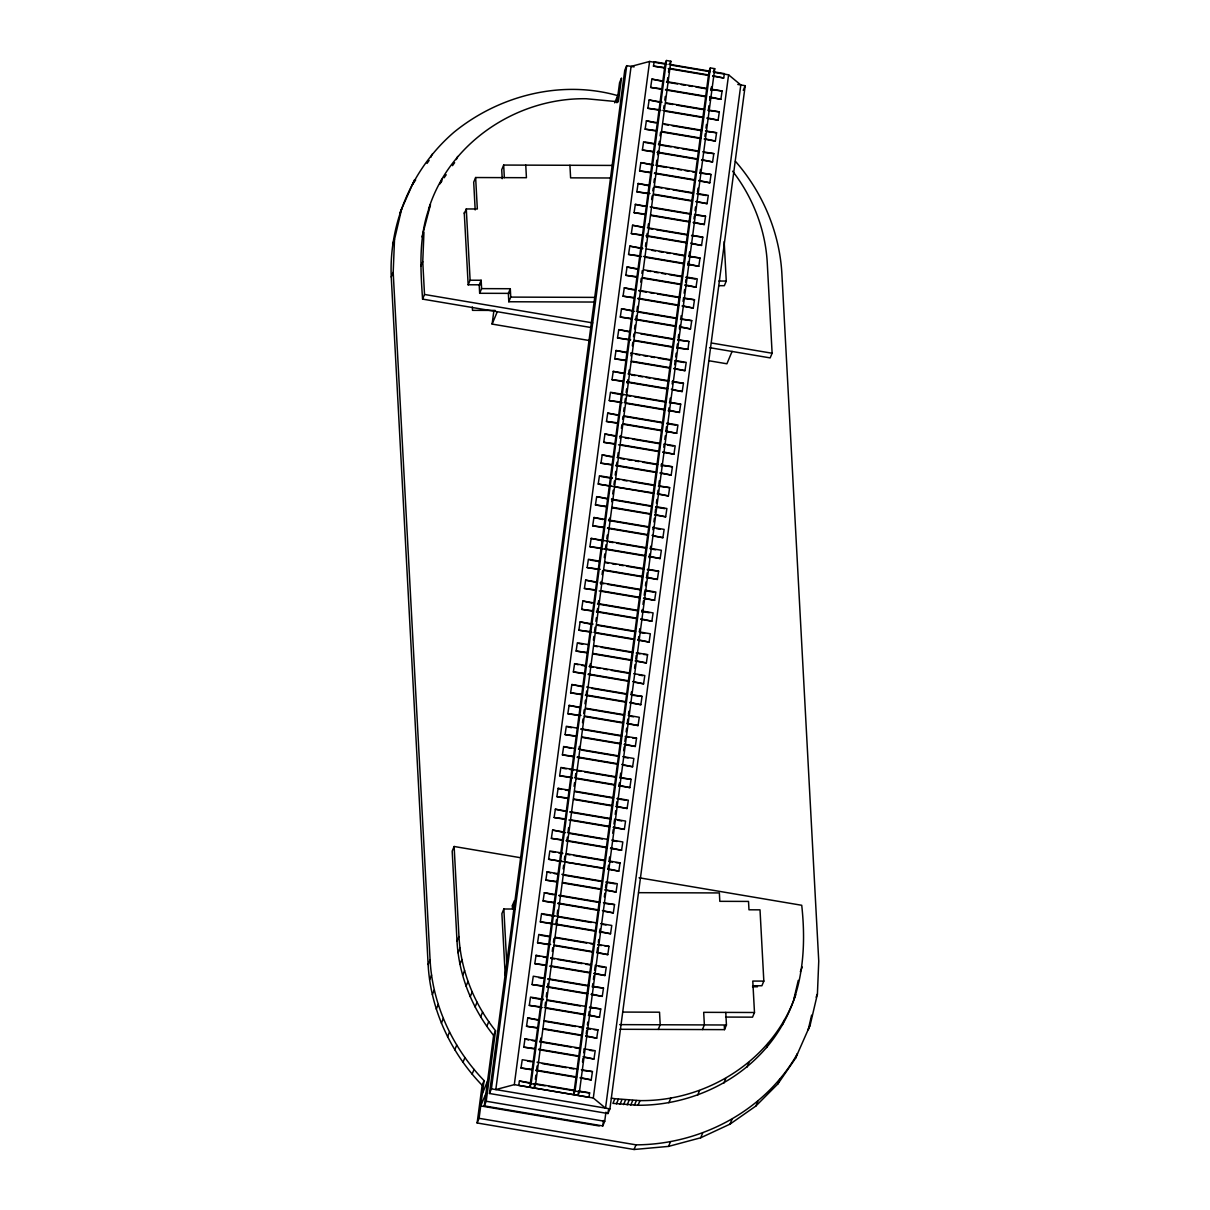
<?xml version="1.0" encoding="UTF-8"?>
<svg xmlns="http://www.w3.org/2000/svg" width="1210" height="1210" viewBox="0 0 1210 1210"><rect width="100%" height="100%" fill="white"/><g stroke="black" fill="none" stroke-linecap="round" stroke-linejoin="round"><path stroke-width="1.5" d="M735.377 161.248C762.557 192.314 779.588 232.32 781.872 273.641L818.747 961.118L817.416 994.091L810.155 1025.112L795.499 1058.327L777.894 1083.918L755.872 1106.031L729.978 1124.15L700.696 1137.778L668.555 1146.399L634.055 1149.5L477.133 1122.971L482.124 1085.264C450.846 1052.881 430.533 1009.654 428.128 964.491L391.253 277.014C388.803 222.338 412.58 167.706 454.128 132.117C499.352 95.272 561.773 79.482 618.401 95.817M477.133 1122.971L479.084 1118.312L484.076 1080.606C452.797 1048.238 432.469 1004.996 430.079 959.848L393.189 272.356L394.52 239.398L401.796 208.377M590.873 327.502L422.577 299.112C420.354 267.546 418.539 234.649 430.473 204.656L422.003 236.933M422.577 299.112L424.513 294.469L422.759 261.662L423.954 232.275M795.756 994.696C773.976 1059.446 707.23 1101.524 639.984 1100.601L614.877 1098.71L612.925 1103.369L638.048 1105.259C695.886 1105.547 753.527 1075.614 782.431 1024.779C803.349 988.63 806.178 945.993 801.731 905.277L639.046 877.764M589.905 340.63L492.122 324.083L493.756 311.711M605.923 1112.172L604.728 1121.292L602.777 1125.935L484.272 1105.895L493.604 1035.412L495.54 1030.754C474.229 1003.997 460.798 970.828 458.968 936.555L454.128 846.486L520.224 857.663M616.903 102.774L619.565 82.719L621.501 78.06L618.37 101.776L586.245 98.736C517.033 97.602 449.439 142.417 428.522 209.3M484.272 1105.895L486.223 1101.251L495.54 1030.754M737.782 84.443L745.194 85.698L609.916 1108.874L607.964 1113.533L489.475 1093.492L624.753 70.316L626.704 65.658L634.101 66.913M489.475 1093.492L491.411 1088.834L626.704 65.658M649.588 61.468L631.091 66.399L495.813 1089.575L514.311 1084.644L649.588 61.468L666.922 64.402M530.509 1082.874L519.423 1081.014L518.697 1085.385L588.922 1097.273L589.633 1092.887L578.546 1091.012M532.082 1069.897L520.996 1068.022L522.236 1059.718L533.323 1061.593M534.85 1049.025L523.764 1047.149L524.989 1038.846L536.075 1040.721M537.603 1028.152L526.516 1026.277L527.757 1017.973L538.843 1019.833M542.216 1007.582L529.284 1005.389L530.509 997.085L543.441 999.278M543.124 986.392L532.037 984.516L533.277 976.213L544.364 978.088M545.892 965.519L534.805 963.644L536.03 955.34L547.117 957.216M548.644 944.647L537.558 942.772L538.798 934.468L549.885 936.343M595.759 931.261L540.326 921.884L541.551 913.58L596.984 922.958M554.165 902.887L543.078 901.011L544.318 892.708L555.405 894.583M556.933 882.014L545.846 880.139L547.071 871.835L558.158 873.711M561.531 861.444L548.599 859.266L549.839 850.963L562.771 853.141M562.453 840.254L551.367 838.379L552.592 830.075L563.678 831.951M565.206 819.382L554.12 817.506L555.345 809.203L566.446 811.078M567.974 798.509L556.887 796.634L558.112 788.33L569.199 790.206M572.572 777.939L559.64 775.761L560.865 767.458L616.313 776.82M573.495 756.749L562.408 754.874L563.633 746.57L574.72 748.445M576.172 736.451L565.085 734.576L566.31 726.272L577.397 728.148M578.94 715.579L567.838 713.703L569.078 705.4L580.165 707.275M581.692 694.706L570.606 692.831L571.831 684.527L582.917 686.403M584.46 673.834L573.358 671.958L574.599 663.655L585.685 665.53M587.213 652.946L576.126 651.071L577.351 642.767L588.438 644.643M591.826 632.391L578.879 630.198L580.119 621.895L593.051 624.088M592.734 611.201L581.647 609.326L582.872 601.022L593.959 602.898M595.486 590.329L584.4 588.453L585.64 580.15L596.727 582.025M598.254 569.441L587.168 567.566L588.393 559.262L599.479 561.137M645.369 556.071L589.92 546.693L591.161 538.389L646.594 547.767M603.775 527.696L592.688 525.821L593.913 517.517L605 519.392M606.528 506.824L595.441 504.948L596.681 496.644L607.768 498.52M611.141 486.254L598.209 484.06L599.434 475.757L612.366 477.95M612.048 465.064L600.962 463.188L602.202 454.884L613.288 456.76M614.816 444.191L603.73 442.315L604.955 434.012L616.041 435.887M617.569 423.318L606.482 421.443L607.722 413.139L618.809 415.015M622.182 402.748L609.25 400.57L610.475 392.252L665.908 401.629M623.089 381.558L612.003 379.683L613.243 371.379L624.33 373.255M625.857 360.686L614.771 358.81L615.996 350.507L627.082 352.382M630.47 340.116L617.523 337.938L618.764 329.634L629.85 331.51M631.378 318.941L620.291 317.065L621.516 308.762L632.603 310.622M634.131 298.053L623.044 296.178L624.284 287.874L635.371 289.75M636.899 277.181L625.812 275.305L627.037 267.002L638.124 268.877M641.497 256.611L628.565 254.433L629.805 246.129L642.737 248.307M642.419 235.436L631.333 233.56L632.558 225.257L643.644 227.132M645.172 214.548L634.085 212.673L635.326 204.369L646.412 206.245M647.94 193.676L636.853 191.8L638.078 183.496L649.165 185.372M650.693 172.803L639.606 170.928L640.846 162.624L651.933 164.5M653.461 151.931L642.374 150.055L643.599 141.751L654.686 143.627M656.213 131.043L645.127 129.168L646.367 120.864L657.453 122.739M660.826 110.488L647.894 108.295L649.12 99.991L662.052 102.184M661.734 89.298L650.647 87.422L651.887 79.119L662.974 80.994M664.547 68.002L653.461 66.126L654.171 61.74L665.258 63.616M666.453 60.5L665.152 63.601L529.874 1086.777L531.16 1083.676L666.453 60.5L670.839 61.241L535.561 1084.417L534.26 1087.518L534.699 1084.221M535.349 1079.275L535.894 1075.146M536.62 1069.64L537.104 1065.98M540.326 1041.689L540.809 1038.014M545.044 1005.933L545.529 1002.258M546.255 996.753L546.799 992.639M547.525 987.133L548.009 983.458M552.259 951.378L552.743 947.702M553.469 942.212L553.953 938.536M555.95 923.411L556.434 919.751M557.175 914.246L557.719 910.117M563.164 868.856L563.648 865.195M564.374 859.69L564.858 856.03M566.87 840.905L567.354 837.229M568.08 831.724L568.624 827.61M574.084 786.349L574.568 782.673M575.294 777.183L575.779 773.508M578.985 749.217L579.348 746.464M582.509 722.627L582.993 718.967M583.719 713.461L584.203 709.786M584.99 703.827L585.474 700.167M586.2 694.661L586.684 691.001M589.89 666.695L590.268 663.957M593.414 640.105L593.898 636.445M594.624 630.939L595.108 627.279M595.895 621.32L596.379 617.644M597.105 612.154L597.589 608.479M598.254 603.442L598.632 600.689M600.81 584.188L601.173 581.435M602.081 574.553L602.565 570.893M604.319 557.598L604.803 553.938M605.529 548.433L606.013 544.757M606.8 538.798L607.299 535.138M609.174 520.92L609.538 518.167M611.716 501.666L612.078 498.928M612.744 493.877L613.228 490.216M613.954 484.711L614.438 481.036M615.224 475.076L615.724 471.416M616.45 465.911L616.934 462.25M617.72 456.291L618.204 452.616M620.08 438.413L620.443 435.661M621.411 428.325L621.895 424.665M622.621 419.159L622.984 416.406M623.649 411.37L624.148 407.694M624.874 402.189L625.358 398.529M626.145 392.569L626.629 388.909M627.355 383.404L627.839 379.728M628.625 373.769L629.109 370.109M630.985 355.891L631.348 353.138M632.331 345.818L632.815 342.143M633.541 336.637L633.904 333.899M634.569 328.848L635.053 325.188M635.779 319.682L636.263 316.007M637.05 310.047L637.534 306.387M640.755 282.096L641.239 278.421M641.905 273.384L642.268 270.632M645.474 246.341L645.958 242.665M646.684 237.16L647.168 233.5M647.955 227.54L648.439 223.88M651.661 199.574L652.145 195.914M652.81 190.862L653.173 188.11M653.899 182.619L654.383 178.944M656.38 163.819L656.864 160.159M657.605 154.653L658.089 150.978M658.875 145.018L659.359 141.358M660.085 135.853L660.569 132.192M663.715 108.355L664.078 105.603M664.804 100.097L665.288 96.437M667.3 81.312L667.784 77.637M668.51 72.131L668.994 68.471M710.33 67.926L709.03 71.027L573.752 1094.203L575.053 1091.102L710.33 67.926L714.717 68.667L579.439 1091.843L578.138 1094.944L578.577 1091.647M582.509 1061.941L582.993 1058.266M583.719 1052.776L584.203 1049.1M586.2 1033.975L586.684 1030.315M587.425 1024.809L587.788 1022.057M588.695 1015.175L589.179 1011.515M592.386 987.224L592.87 983.548M593.414 979.419L593.898 975.759M594.624 970.254L595.108 966.593M597.12 951.468L597.604 947.793M598.33 942.288L598.693 939.55M599.6 932.668L600.084 929.008M604.334 896.913L604.818 893.237M605.544 887.747L606.029 884.071M608.025 868.946L608.509 865.286M609.235 859.781L609.598 857.028M612.759 833.191L613.243 829.531M613.969 824.025L614.453 820.35M615.24 814.391L615.724 810.73M616.45 805.225L616.934 801.565M618.93 786.44L619.414 782.764M620.14 777.259L620.7 773.145M623.664 750.684L624.148 747.009M624.874 741.503L625.358 737.843M626.145 731.884L626.629 728.208M627.355 722.718L627.839 719.042M628.504 714.006L628.867 711.253M631.06 694.752L631.423 691.999M634.569 668.162L635.053 664.502M635.779 658.996L636.263 655.321M638.275 640.196L638.759 636.536M639.424 631.484L639.788 628.746M641.966 612.23L642.328 609.492M642.994 604.44L643.478 600.78M644.204 595.275L644.688 591.614M645.474 585.655L645.974 581.98M646.7 576.474L647.184 572.814M649.18 557.689L649.664 554.014M650.33 548.977L650.693 546.224M652.871 529.723L653.234 526.97M653.899 521.933L654.398 518.258M655.124 512.768L655.608 509.092M656.395 503.133L656.879 499.473M657.605 493.967L658.089 490.292M658.875 484.333L659.359 480.673M661.235 466.455L661.598 463.717M663.791 447.201L664.154 444.463M664.819 439.411L665.303 435.751M666.029 430.246L666.513 426.586M668.51 411.445L668.994 407.785M669.78 401.826L670.264 398.151M672.155 383.948L672.518 381.195M674.696 364.694L675.059 361.941M675.724 356.905L676.208 353.229M676.934 347.739L677.418 344.063M678.205 338.104L678.689 334.444M679.43 328.938L679.914 325.263M680.701 319.304L681.185 315.644M683.06 301.426L683.423 298.688M684.149 293.183L684.633 289.508M685.601 282.172L685.964 279.434M687.855 265.217L688.339 261.557M689.125 255.597L689.609 251.922M693.965 218.919L694.328 216.166M695.054 210.661L695.538 207.001M697.55 191.876L698.034 188.2M700.03 173.075L700.514 169.415M704.885 136.397L705.248 133.66M705.974 128.154L706.458 124.479M708.455 109.354L708.939 105.693M709.665 100.188L710.149 96.528M710.936 90.569L711.419 86.893M580.135 1078.019L591.221 1079.895L592.446 1071.591L581.36 1069.716M584.733 1057.464L593.974 1059.022L595.214 1050.719L584.127 1048.843M585.655 1036.274L596.742 1038.15L597.967 1029.846L586.88 1027.971M588.408 1015.387L599.495 1017.262L600.735 1008.959L589.648 1007.083M591.176 994.514L602.262 996.39L603.487 988.086L592.401 986.21M593.928 973.642L605.015 975.517L606.255 967.213L595.169 965.338M596.696 952.769L607.783 954.645L609.008 946.341L597.921 944.466M599.449 931.897L610.536 933.757L611.776 925.453L600.689 923.578M604.062 911.327L613.304 912.884L614.529 904.581L603.442 902.705M604.97 890.136L616.056 892.012L617.297 883.708L606.21 881.833M607.738 869.264L618.824 871.139L620.049 862.836L608.963 860.96M610.49 848.391L621.577 850.267L622.817 841.948L611.731 840.088M613.258 827.504L624.345 829.379L625.57 821.076L614.483 819.2M616.011 806.631L627.098 808.507L628.338 800.203L617.251 798.328M618.779 785.759L629.865 787.634L631.091 779.331L620.004 777.455M623.377 765.189L632.618 766.762L633.858 758.458L622.757 756.583M624.224 744.589L635.311 746.464L636.536 738.145L625.449 736.285M626.977 723.701L638.063 725.577L639.288 717.273L628.202 715.397M629.745 702.828L640.831 704.704L642.056 696.4L630.97 694.525M634.342 682.258L643.584 683.832L644.809 675.528L633.722 673.652M635.25 661.083L646.352 662.959L647.577 654.655L636.49 652.78M638.018 640.196L649.105 642.071L650.33 633.768L639.243 631.892M640.771 619.323L651.872 621.199L653.097 612.895L642.011 611.02M643.538 598.451L654.625 600.326L655.85 592.023L644.764 590.147M646.291 577.578L657.378 579.454L658.618 571.15L647.531 569.275M649.059 556.691L660.146 558.566L661.371 550.263L650.284 548.387M653.672 536.136L662.898 537.694L664.139 529.39L653.052 527.515M654.58 514.946L665.666 516.821L666.891 508.518L655.805 506.642M657.332 494.073L668.419 495.949L669.659 487.645L658.573 485.77M660.1 473.186L671.187 475.061L672.412 466.757L661.326 464.882M662.853 452.313L673.94 454.189L675.18 445.885L664.093 444.01M665.621 431.441L676.708 433.316L677.933 425.012L666.846 423.137M668.374 410.568L679.46 412.444L680.701 404.14L669.614 402.264M672.987 389.998L682.228 391.556L683.453 383.252L672.367 381.377M673.894 368.808L684.981 370.683L686.221 362.38L675.135 360.504M676.662 347.935L687.945 349.342L688.974 341.507L677.887 339.632M679.415 327.063L690.502 328.938L691.742 320.635L680.655 318.759M682.183 306.175L693.269 308.051L694.495 299.747L683.408 297.872M684.936 285.303L696.022 287.178L697.262 278.875L686.176 276.999M687.703 264.43L698.79 266.306L700.015 258.002L688.929 256.127M692.302 243.86L701.543 245.433L702.783 237.13L691.697 235.254M693.224 222.685L704.311 224.546L705.536 216.242L694.449 214.367M695.977 201.798L707.063 203.673L708.304 195.37L697.217 193.494M698.745 180.925L709.831 182.801L711.057 174.497L699.97 172.622M701.497 160.053L712.584 161.928L713.824 153.625L702.738 151.749M704.265 139.18L715.352 141.056L716.577 132.737L705.49 130.877M707.018 118.293L718.105 120.168L719.345 111.864L708.258 109.989M709.786 97.42L720.873 99.296L722.098 90.992L711.011 89.117M712.599 76.139L723.686 78.015L724.397 73.629L713.31 71.753M728.586 74.823L740.807 84.957L605.529 1108.133L593.308 1098.014L728.586 74.823L713.9 72.343M602.777 1125.935L603.503 1120.475M607.964 1113.533L608.464 1109.782M811.623 1015.16L808.204 1029.755L810.155 1025.112M793.805 999.354L798.282 980.357M399.844 213.036L414.501 179.821M392.584 244.042L394.52 239.398M430.805 157.33L432.106 154.23M391.253 277.014L393.189 272.356M441.847 179.216L439.895 183.875L441.998 180.834M456.321 159.569L457.622 156.468M420.808 266.306L422.759 261.662M525.76 165.135L526.426 177.704L475.636 177.537L473.7 182.196L475.182 209.935M464.337 213.595L466.289 208.952L477.33 208.982L475.636 177.537M612.245 165.422L503.678 165.059L501.727 169.718L502.211 178.687M466.289 208.952L470.115 280.206L468.164 284.864L464.247 212.461M470.115 280.206L481.156 280.251L479.205 284.894L479.659 293.289L509.849 293.38M479.659 293.289L481.595 288.63L481.156 280.251M492.122 324.083L497.31 311.681M481.595 288.63L510.302 288.721L508.366 293.38L508.805 301.759L595.26 302.046M508.805 301.759L510.756 297.1L510.302 288.721M614.68 102.85L617.917 95.091M653.461 66.126L664.744 67.548M651.887 79.119L662.777 81.463M650.647 87.422L661.93 88.829M649.12 99.991L660.01 102.336M647.894 108.295L659.178 109.702M669.538 64.342L670.839 61.241M646.367 120.864L655.412 122.891M645.127 129.168L656.41 130.589M642.374 150.055L653.657 151.462M640.846 162.624L653.582 165.271M639.606 170.928L650.889 172.334M638.078 183.496L648.968 185.841M636.853 191.8L649.982 193.524M635.326 204.369L644.37 206.396M634.085 212.673L645.369 214.094M632.558 225.257L643.448 227.586M631.333 233.56L642.616 234.967M629.805 246.129L642.54 248.776M628.565 254.433L639.848 255.839M627.037 267.002L637.927 269.346M625.812 275.305L637.095 276.712M713.431 71.768L714.717 68.667M624.284 287.874L633.329 289.901M623.044 296.178L634.327 297.599M621.516 308.762L634.267 311.409M620.291 317.065L631.575 318.472M723.686 78.015L712.796 75.67M618.764 329.634L629.654 331.963M617.523 337.938L630.652 339.662M722.098 90.992L710.814 89.585M720.873 99.296L709.983 96.951M615.996 350.507L626.886 352.851M614.771 358.81L626.054 360.217M719.345 111.864L708.062 110.458M718.105 120.168L707.215 117.839M613.243 371.379L622.288 373.406M612.003 379.683L623.286 381.089M716.577 132.737L707.139 131.648M715.352 141.056L704.462 138.711M609.25 400.57L620.533 401.977M713.824 153.625L704.386 152.52M607.722 413.139L618.612 415.469M712.584 161.928L701.694 159.584M743.242 90.342L745.194 85.698M606.482 421.443L617.765 422.85M711.057 174.497L699.773 173.09M709.831 182.801L698.941 180.456M604.955 434.012L615.845 436.356M603.73 442.315L615.013 443.722M707.063 203.673L696.173 201.329M602.202 454.884L611.247 456.911M600.962 463.188L612.245 464.595M705.536 216.242L696.098 215.153M704.311 224.546L693.421 222.216M598.209 484.06L653.839 492.984M702.783 237.13L691.5 235.708M701.543 245.433L690.653 243.089M596.681 496.644L607.571 498.974M595.441 504.948L606.724 506.355M700.015 258.002L688.732 256.596M454.128 846.486L452.192 851.144L457.017 941.214C458.847 975.472 472.293 1008.641 493.604 1035.412M698.79 266.306L687.9 263.962M593.913 517.517L602.958 519.544M592.688 525.821L603.971 527.227M696.022 287.178L685.132 284.834M591.161 538.389L602.051 540.734M589.92 546.693L601.204 548.1M694.495 299.747L685.072 298.658M693.269 308.051L682.38 305.722M587.168 567.566L600.296 569.29M691.742 320.635L680.459 319.213M690.502 328.938L679.612 326.594M585.64 580.15L596.53 582.479M584.4 588.453L595.683 589.86M428.128 964.491L430.079 959.848M688.974 341.507L677.691 340.101M582.872 601.022L591.917 603.049M581.647 609.326L592.93 610.732M429.611 979.722L431.546 975.078M684.981 370.683L674.091 368.339M580.119 621.895L591.009 624.239M578.879 630.198L590.162 631.605M683.453 383.252L674.03 382.163M724.17 241.667L726.272 281.053L724.336 285.696L718.816 285.681M682.228 391.556L671.338 389.227M432.348 994.62L434.284 989.961M576.126 651.071L587.41 652.492M680.701 404.14L669.417 402.718M457.017 941.214L458.968 936.555M679.46 412.444L668.57 410.099M574.599 663.655L578.093 664.744M573.358 671.958L584.642 673.365M458.076 952.799L460.012 948.141M676.708 433.316L665.818 430.972M436.281 1009.11L438.232 1004.451M571.831 684.527L582.736 686.872M570.606 692.831L581.889 694.237M459.951 964.158L461.902 959.515M569.078 705.4L579.968 707.744M673.94 454.189L663.05 451.844M567.838 713.703L580.981 715.428M672.412 466.757L662.989 465.668M441.378 1023.176L443.314 1018.517M671.187 475.061L660.297 472.732M462.628 975.29L464.564 970.632M565.085 734.576L576.368 735.998M669.659 487.645L658.376 486.223M563.633 746.57L570.833 748.294M668.419 495.949L657.529 493.604M562.408 754.874L573.676 756.295M466.062 986.135L468.013 981.476M732.095 351.384L726.908 363.786L708.833 360.731M447.564 1036.743L449.5 1032.085M665.666 516.821L654.776 514.477M512.48 905.307L512.662 908.649L512.48 905.307L514.432 900.648L514.885 909.028L503.844 908.997L501.893 913.656L505.22 975.532M559.64 775.761L570.923 777.168M470.236 996.692L472.172 992.034M558.112 788.33L561.606 789.419M662.898 537.694L652.008 535.349M556.887 796.634L568.155 798.04M454.779 1049.781L456.73 1045.138M555.345 809.203L564.389 811.229M660.146 558.566L649.256 556.237M554.12 817.506L565.403 818.913M475.106 1006.917L477.042 1002.258M658.618 571.15L647.335 569.728M552.592 830.075L565.327 832.737M657.378 579.454L646.488 577.11M551.367 838.379L562.65 839.8M480.642 1016.793L482.593 1012.135M654.625 600.326L643.735 597.982M462.991 1062.259L464.927 1057.601M548.599 859.266L604.229 868.175M651.872 621.199L640.967 618.855M547.071 871.835L550.565 872.924M545.846 880.139L557.129 881.546M486.813 1026.307L488.764 1021.648M544.318 892.708L553.363 894.734M649.105 642.071L638.214 639.742M732.625 171.2C752.923 197.381 765.431 229.643 767.261 262.797L772.116 353.244L770.165 357.903L709.559 347.648M543.078 901.011L554.361 902.418M472.127 1074.087L474.063 1069.443M647.577 654.655L643.69 654.489M646.352 662.959L635.447 660.615M540.326 921.884L551.609 923.306M643.584 683.832L632.694 681.487M537.558 942.772L550.686 944.481M642.056 696.4L632.618 695.296M536.03 955.34L539.539 956.429M640.831 704.704L629.926 702.36M482.124 1085.264L484.076 1080.606M534.805 963.644L546.088 965.051M482.367 1093.553L487.554 1081.15M638.063 725.577L627.173 723.247M485.921 1093.522L480.718 1105.94L599.222 1125.966M532.037 984.516L543.32 985.923M636.536 738.145L632.648 737.994M635.311 746.464L624.405 744.12M529.284 1005.389L540.567 1006.811M632.618 766.762L621.728 764.417M527.757 1017.973L538.647 1020.302M526.516 1026.277L537.8 1027.683M631.091 779.331L619.807 777.924M524.989 1038.846L528.498 1039.934M629.865 787.634L618.96 785.29M523.764 1047.149L535.047 1048.556M627.098 808.507L616.208 806.163M520.996 1068.022L532.279 1069.428M624.345 829.379L613.455 827.05M519.423 1081.014L530.313 1083.343M621.577 850.267L610.687 847.923M620.049 862.836L616.162 862.669M618.824 871.139L607.934 868.795M616.056 892.012L605.166 889.668M614.529 904.581L605.091 903.492M613.304 912.884L602.414 910.555M610.536 933.757L599.646 931.428M609.008 946.341L605.121 946.175M607.783 954.645L596.893 952.3M605.015 975.517L594.125 973.173M603.487 988.086L594.049 986.997M602.262 996.39L591.372 994.045M600.735 1008.959L589.452 1007.552M599.495 1017.262L588.605 1014.933M597.967 1029.846L594.08 1029.68M596.742 1038.15L585.852 1035.805M593.974 1059.022L583.084 1056.678M592.446 1071.591L583.008 1070.502M591.221 1079.895L580.331 1077.55M589.633 1092.887L575.053 1091.102M616.465 1103.853L618.416 1099.194M620.019 1104.261L621.97 1099.603M623.589 1104.609L625.54 1099.95M658.24 1029.423L660.191 1024.764L659.526 1012.195L622.711 1012.074M627.173 1104.881L629.124 1100.223M630.788 1105.078L632.724 1100.434M634.403 1105.214L636.354 1100.555M638.048 1105.259L639.984 1100.601M634.055 1149.5L636.006 1144.841C700.847 1144.63 765.204 1110.719 797.451 1053.668L795.499 1058.327M668.858 1102.734L670.809 1098.075M702.42 1029.559L704.356 1024.915L703.691 1012.331L754.48 1012.498L752.786 981.068L763.828 981.098L760.016 909.844L748.975 909.799L748.521 901.42L719.814 901.329L719.36 892.935L638.547 892.678M668.555 1146.399L670.491 1141.741M619.989 1029.286L724.503 1029.634L726.439 1024.991L725.773 1012.407M697.595 1095.231L699.546 1090.573M763.828 981.098L761.892 985.757L752.68 985.726M700.696 1137.778L702.632 1133.12M723.777 1083.222L725.728 1078.579M754.48 1012.498L752.529 1017.156L725.622 1017.066M746.963 1067.175L748.899 1062.516M729.978 1124.15L731.914 1119.492M766.656 1047.542L768.607 1042.884M800.324 971.721L802.275 967.062M782.431 1024.779L784.383 1020.121M755.872 1106.031L757.823 1101.372M777.894 1083.918L779.845 1079.259M816.13 997.191L817.416 994.091M412.549 184.464L415.65 179.957M427.054 163.395L429.127 160.386M444.1 177.809L446.203 174.769M452.51 165.664L454.627 162.639M611.08 177.991L570.606 177.855L569.925 165.271M718.921 281.023L726.272 281.053M468.134 284.774L480.385 284.819M510.756 297.1L595.335 297.388M495.162 310.425L472.505 310.35L472.339 306.992M752.529 986.77L757.505 986.785M619.702 1024.628L726.439 1024.991M611.352 1098.181L614.877 1098.71M668.964 64.251L709.62 71.118M670.612 65.022L710.225 71.723M670.295 68.486L709.09 75.035M668.253 68.637L708.894 75.504M666.665 81.614L707.321 88.496M666.468 82.083L677.555 83.959M681.245 84.579L684.951 85.214M688.641 85.834L692.332 86.454M696.037 87.075L707.124 88.95M665.621 89.449L706.277 96.331M665.439 89.918L706.08 96.8M665.757 102.805L704.553 109.369M665.561 103.273L672.942 104.514M676.647 105.149L702.511 109.52M662.868 110.337L703.524 117.204M664.517 111.108L703.328 117.672M662.989 123.677L701.8 130.241M664.638 124.464L668.343 125.084M672.034 125.704L701.603 130.71M661.961 131.527L700.756 138.076M661.764 131.981L700.56 138.545M658.376 144.247L699.032 151.114M645.248 142.523L654.489 144.081M660.04 145.018L671.127 146.894M674.817 147.529L678.523 148.149M682.213 148.769L698.836 151.583M657.348 152.082L698.004 158.964M657.151 152.551L697.807 159.417M655.623 165.12L696.279 172.001M657.272 165.906L666.513 167.464M670.219 168.084L673.909 168.704M677.6 169.339L681.306 169.96M684.996 170.58L688.687 171.215M692.392 171.835L696.083 172.455M654.58 172.954L695.236 179.836M654.398 173.423L695.039 180.305M654.716 186.31L693.511 192.874M654.519 186.779L661.9 188.019M665.606 188.654L669.296 189.274M673.002 189.894L691.47 193.025M697.02 193.963L706.262 195.521M653.672 194.145L692.483 200.709M653.476 194.613L692.286 201.178M650.103 206.88L690.759 213.746M653.597 207.969L690.562 214.215M650.919 215.032L689.715 221.581M650.723 215.486L689.519 222.05M647.35 227.752L687.991 234.619M648.999 228.524L652.689 229.159M656.395 229.779L687.794 235.088M646.306 235.587L686.962 242.469M646.11 236.056L686.766 242.923M646.427 248.942L685.238 255.507M651.782 250.334L655.472 250.969M659.178 251.589L662.868 252.209M666.559 252.845L670.264 253.465M673.955 254.085L685.042 255.96M643.554 256.459L684.194 263.341M645.202 257.246L683.998 263.81M643.675 269.815L682.47 276.379M647.168 270.904L650.874 271.524M654.565 272.159L658.255 272.779M661.961 273.399L665.651 274.035M669.342 274.655L682.274 276.848M685.979 277.468L695.221 279.026M642.631 277.65L681.442 284.214M642.434 278.118L681.245 284.683M639.061 290.385L679.717 297.252M638.865 290.839L646.261 292.094M649.952 292.714L653.657 293.349M657.348 293.97L679.521 297.721M638.033 298.22L678.674 305.086M637.836 298.688L678.477 305.555M636.309 311.257L676.95 318.124M637.957 312.029L676.768 318.593M635.265 319.092L675.921 325.974M635.068 319.561L675.724 326.428M424.513 294.469L592.718 322.904M711.51 343.005L772.116 353.244M635.386 332.447L674.197 339.012M640.74 333.839L674 339.465M634.358 340.282L673.153 346.846M676.859 347.467L687.945 349.342M634.161 340.751L672.957 347.315M630.788 353.002L671.429 359.884M636.127 354.409L639.833 355.029M643.523 355.664L647.214 356.284M650.919 356.905L654.61 357.54M658.3 358.16L671.247 360.353M674.938 360.973L684.179 362.531M631.59 361.155L670.4 367.719M631.393 361.624L670.204 368.188M628.02 373.89L668.676 380.757M631.529 374.979L635.22 375.599M638.91 376.219L642.616 376.854M646.306 377.475L649.997 378.095M653.702 378.73L668.48 381.226M626.992 381.725L667.633 388.591M626.795 382.194L667.451 389.06M612.139 393.038L623.226 394.914M626.916 395.534L630.607 396.169M634.312 396.789L665.727 402.098M624.224 402.597L664.88 409.479M625.872 403.369L664.683 409.933M624.345 415.953L663.156 422.517M624.148 416.406L662.959 422.971M666.649 423.606L675.891 425.164M623.316 423.787L662.112 430.352M623.12 424.256L661.93 430.82M619.747 436.507L660.388 443.389M625.086 437.914L628.792 438.534M632.482 439.17L660.206 443.858M667.587 445.098L673.138 446.036M620.548 444.66L659.359 451.224M618.507 444.811L659.163 451.693M616.979 457.38L657.635 464.262M620.488 458.484L624.178 459.104M627.869 459.724L631.575 460.36M635.265 460.98L638.956 461.6M642.661 462.235L657.438 464.731M615.951 465.23L656.591 472.097M615.754 465.699L656.41 472.565M616.072 478.57L654.867 485.134M601.098 476.543L612.184 478.419M615.875 479.039L619.565 479.659M623.271 480.294L626.962 480.914M630.652 481.535L654.686 485.603M614.831 486.874L653.642 493.438M611.458 499.14L652.114 506.022M613.107 499.911L651.918 506.476M655.608 507.111L664.85 508.669M612.275 507.292L651.071 513.857M612.078 507.761L650.889 514.326M608.706 520.013L649.346 526.894M608.509 520.481L649.165 527.363M656.546 528.604L660.252 529.239M607.662 527.847L648.318 534.729M607.465 528.316L648.121 535.198M609.447 541.989L613.137 542.609M616.828 543.23L646.397 548.236M651.948 549.174L655.639 549.794M604.909 548.735L645.55 555.602M605.03 562.075L643.841 568.639M590.057 560.048L599.283 561.606M604.834 562.544L608.524 563.164M612.23 563.799L615.92 564.42M619.611 565.04L623.316 565.675M627.007 566.295L643.644 569.108M603.987 569.925L642.797 576.489M603.79 570.379L642.601 576.943M600.417 582.645L641.073 589.512M600.22 583.114L603.926 583.734M607.617 584.354L640.877 589.981M646.427 590.919L653.808 592.174M601.234 590.798L640.029 597.362M599.192 590.949L639.848 597.831M597.664 603.518L638.32 610.4M597.468 603.987L638.124 610.868M641.814 611.489L649.21 612.729M596.621 611.352L637.277 618.234M596.424 611.821L637.08 618.703M596.742 624.708L635.553 631.272M596.56 625.177L635.356 631.741M640.907 632.679L644.597 633.299M593.868 632.24L634.524 639.107M595.517 633.011L634.327 639.576M593.989 645.58L632.8 652.145M579.015 643.554L582.706 644.174M593.792 646.049L597.483 646.669M601.188 647.305L632.603 652.614M636.294 653.234L639.984 653.869M592.945 653.43L631.756 659.979M592.764 653.884L631.559 660.448M589.376 666.15L630.032 673.017M581.798 665.364L585.489 665.984M589.179 666.619L592.885 667.239M596.575 667.86L600.266 668.495M603.971 669.115L607.662 669.735M611.352 670.37L629.835 673.486M639.077 675.059L642.767 675.679M588.347 673.985L629.003 680.867M588.151 674.454L628.807 681.321M586.623 687.023L627.279 693.905M591.962 688.429L625.237 694.056M585.58 694.858L626.236 701.739M585.383 695.327L626.039 702.208M585.701 708.213L624.511 714.777M585.519 708.682L624.315 715.246M629.865 716.184L633.556 716.804M584.672 716.048L623.483 722.612M584.475 716.517L623.286 723.081M581.102 728.783L621.758 735.65M567.974 727.059L571.664 727.679M580.906 729.237L621.562 736.119M625.252 736.739L628.943 737.374M581.904 736.935L620.715 743.485M581.723 737.389L620.518 743.953M578.41 749.081L619.066 755.947M581.919 750.17L618.87 756.416M624.42 757.354L628.111 757.974M577.382 756.915L618.038 763.797M577.185 757.384L617.841 764.251M562.529 768.229L566.22 768.849M569.91 769.484L573.616 770.105M577.306 770.725L580.997 771.36M584.702 771.98L616.117 777.289M574.614 777.788L615.27 784.67M576.278 778.574L615.073 785.139M574.75 791.143L613.546 797.708M565.312 790.039L569.002 790.674M574.553 791.612L613.349 798.161M617.055 798.797L626.296 800.354M573.706 798.978L612.517 805.542M573.51 799.447L612.32 806.011M570.137 811.698L610.793 818.58M569.94 812.167L610.596 819.049M617.977 820.289L621.683 820.924M570.954 819.851L609.749 826.415M568.897 820.002L609.553 826.884M567.369 832.586L608.025 839.453M569.033 833.357L602.293 838.984M613.379 840.859L617.07 841.479M566.341 840.421L606.996 847.287M566.144 840.889L606.8 847.756M566.462 853.776L605.272 860.325M551.488 851.734L555.178 852.354M558.884 852.99L562.574 853.61M566.265 854.23L569.97 854.865M573.661 855.485L605.076 860.794M608.766 861.429L612.472 862.049M565.236 862.08L604.032 868.629M561.848 874.331L602.504 881.213M554.271 873.544L557.961 874.18M563.512 875.117L602.308 881.666M606.013 882.302L615.255 883.86M562.665 882.483L601.476 889.047M562.468 882.952L601.279 889.516M559.096 895.203L599.752 902.085M558.899 895.672L599.555 902.554M558.052 903.053L598.708 909.92M557.87 903.507L598.511 910.389M543.199 914.367L554.286 916.242M557.991 916.862L591.251 922.489M602.338 924.364L606.029 924.984M555.299 923.926L595.955 930.792M555.42 937.281L594.231 943.83M540.447 935.239L549.688 936.797M555.224 937.735L586.638 943.059M590.344 943.679L594.034 944.299M597.725 944.919L601.43 945.554M554.392 945.116L593.187 951.68M554.195 945.585L592.991 952.134M550.807 957.836L591.463 964.718M543.23 957.049L546.92 957.685M550.626 958.305L554.316 958.925M558.007 959.56L582.04 963.614M585.731 964.234L591.266 965.172M598.663 966.427L604.213 967.365M551.624 965.988L590.435 972.553M549.582 966.14L590.238 973.022M548.054 978.709L588.71 985.59M538.616 977.62L542.322 978.24M547.858 979.177L588.514 986.059M547.011 986.558L587.667 993.425M546.829 987.012L587.47 993.894M547.147 999.899L585.942 1006.463M532.158 997.872L543.245 999.747M546.95 1000.367L580.21 1005.994M544.258 1007.431L584.914 1014.298M545.907 1008.202L584.717 1014.766M544.379 1020.771L583.19 1027.335M544.182 1021.24L575.597 1026.549M579.303 1027.184L582.993 1027.804M586.684 1028.424L590.389 1029.06M543.351 1028.621L582.146 1035.185M543.154 1029.09L581.949 1035.639M539.766 1041.341L580.422 1048.223M532.188 1040.555L535.879 1041.19M539.584 1041.81L570.999 1047.119M574.689 1047.739L580.225 1048.677M589.467 1050.25L593.172 1050.87M538.737 1049.176L579.393 1056.058M538.541 1049.645L579.197 1056.527M537.013 1062.214L577.669 1069.096M527.575 1061.125L531.281 1061.745M542.367 1063.62L566.386 1067.689M570.076 1068.309L573.782 1068.929M535.97 1070.063L576.625 1076.93M535.788 1070.517L576.429 1077.399M534.2 1083.51L574.856 1090.376M531.16 1083.676L535.561 1084.417M535.848 1084.281L545.09 1085.854M548.78 1086.474L574.659 1090.845M514.311 1084.644L593.308 1098.014M491.411 1088.834L609.916 1108.874M486.223 1101.251L604.728 1121.292M479.084 1118.312L636.006 1144.841M724.306 1026.05L724.503 1029.634M503.678 165.059L504.343 177.643M503.844 908.997L506.854 965.262"/></g></svg>
